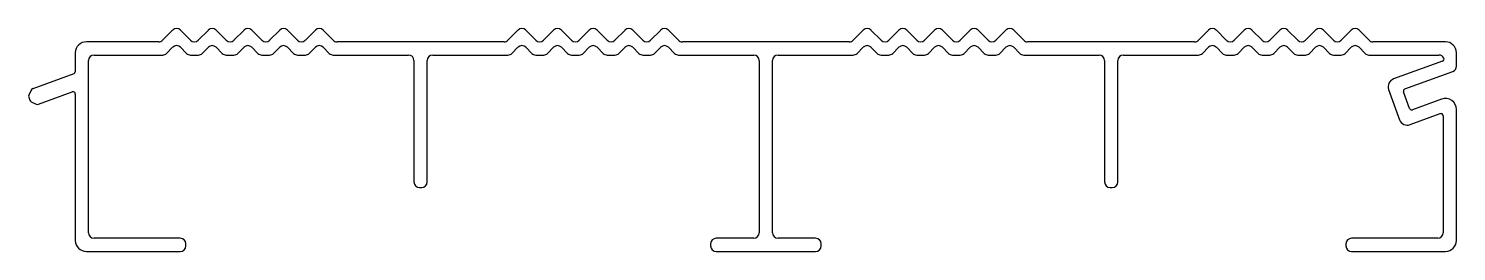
# Model space of a CAD drawing. Extents: x 3235 to 3365, y 1953 to 1973.
import ezdxf

# ---------------------------------------------------------------- set-up
doc = ezdxf.new("R2010")
doc.units = 0
doc.layers.get('0').update_dxf_attribs({"linetype": 'CONTINUOUS'})

msp = doc.modelspace()

# ---------------------------------------------------------------- linework, layer by layer
for p, q in [((3248.33, 1972.74), (3247.42, 1971.83)), ((3249.95, 1971.83), (3249.04, 1972.74)), ((3251.56, 1972.74), (3250.65, 1971.83)), ((3253.17, 1971.83), (3252.27, 1972.74)), ((3254.79, 1972.74), (3253.88, 1971.83)), ((3256.4, 1971.83), (3255.5, 1972.74)), ((3258.02, 1972.74), (3257.11, 1971.83)), ((3259.63, 1971.83), (3258.72, 1972.74)), ((3261.25, 1972.74), (3260.34, 1971.83)), ((3262.86, 1971.83), (3261.95, 1972.74)), ((3279.58, 1972.74), (3278.67, 1971.83)), ((3281.2, 1971.83), (3280.29, 1972.74)), ((3282.81, 1972.74), (3281.9, 1971.83)), ((3284.42, 1971.83), (3283.52, 1972.74)), ((3286.04, 1972.74), (3285.13, 1971.83)), ((3287.65, 1971.83), (3286.75, 1972.74)), ((3289.27, 1972.74), (3288.36, 1971.83)), ((3290.88, 1971.83), (3289.97, 1972.74)), ((3292.5, 1972.74), (3291.59, 1971.83)), ((3294.11, 1971.83), (3293.2, 1972.74)), ((3310.83, 1972.74), (3309.92, 1971.83)), ((3312.44, 1971.83), (3311.53, 1972.74)), ((3314.06, 1972.74), (3313.15, 1971.83)), ((3315.67, 1971.83), (3314.76, 1972.74)), ((3317.28, 1972.74), (3316.38, 1971.83)), ((3318.9, 1971.83), (3317.99, 1972.74)), ((3320.51, 1972.74), (3319.61, 1971.83)), ((3322.13, 1971.83), (3321.22, 1972.74)), ((3323.74, 1972.74), (3322.83, 1971.83)), ((3325.36, 1971.83), (3324.45, 1972.74)), ((3342.08, 1972.74), (3341.17, 1971.83)), ((3343.69, 1971.83), (3342.79, 1972.74)), ((3345.31, 1972.74), (3344.4, 1971.83)), ((3346.92, 1971.83), (3346.01, 1972.74)), ((3348.53, 1972.74), (3347.63, 1971.83)), ((3350.15, 1971.83), (3349.24, 1972.74)), ((3351.76, 1972.74), (3350.86, 1971.83)), ((3353.38, 1971.83), (3352.47, 1972.74)), ((3354.99, 1972.74), (3354.08, 1971.83)), ((3356.61, 1971.83), (3355.7, 1972.74)), ((3247.07, 1971.68), (3240.52, 1971.68)), ((3247.78, 1970.63), (3248.33, 1971.18)), ((3249.04, 1971.18), (3249.59, 1970.63)), ((3251.01, 1970.63), (3251.56, 1971.18)), ((3252.27, 1971.18), (3252.82, 1970.63)), ((3254.24, 1970.63), (3254.79, 1971.18)), ((3255.5, 1971.18), (3256.05, 1970.63)), ((3257.47, 1970.63), (3258.02, 1971.18)), ((3258.72, 1971.18), (3259.28, 1970.63)), ((3260.69, 1970.63), (3261.25, 1971.18)), ((3261.95, 1971.18), (3262.5, 1970.63)), ((3278.32, 1971.68), (3263.21, 1971.68)), ((3279.03, 1970.63), (3279.58, 1971.18)), ((3280.29, 1971.18), (3280.84, 1970.63)), ((3282.26, 1970.63), (3282.81, 1971.18)), ((3283.52, 1971.18), (3284.07, 1970.63)), ((3285.49, 1970.63), (3286.04, 1971.18)), ((3286.75, 1971.18), (3287.3, 1970.63)), ((3288.72, 1970.63), (3289.27, 1971.18)), ((3289.97, 1971.18), (3290.53, 1970.63)), ((3291.94, 1970.63), (3292.5, 1971.18)), ((3293.2, 1971.18), (3293.75, 1970.63)), ((3309.57, 1971.68), (3294.46, 1971.68)), ((3310.28, 1970.63), (3310.83, 1971.18)), ((3311.53, 1971.18), (3312.09, 1970.63)), ((3313.5, 1970.63), (3314.06, 1971.18)), ((3314.76, 1971.18), (3315.31, 1970.63)), ((3316.73, 1970.63), (3317.28, 1971.18)), ((3317.99, 1971.18), (3318.54, 1970.63)), ((3319.96, 1970.63), (3320.51, 1971.18)), ((3321.22, 1971.18), (3321.77, 1970.63)), ((3323.19, 1970.63), (3323.74, 1971.18)), ((3324.45, 1971.18), (3325, 1970.63)), ((3340.82, 1971.68), (3325.71, 1971.68)), ((3341.53, 1970.63), (3342.08, 1971.18)), ((3342.79, 1971.18), (3343.34, 1970.63)), ((3344.75, 1970.63), (3345.31, 1971.18)), ((3346.01, 1971.18), (3346.56, 1970.63)), ((3347.98, 1970.63), (3348.53, 1971.18)), ((3349.24, 1971.18), (3349.79, 1970.63)), ((3351.21, 1970.63), (3351.76, 1971.18)), ((3352.47, 1971.18), (3353.02, 1970.63)), ((3354.44, 1970.63), (3354.99, 1971.18)), ((3355.7, 1971.18), (3356.25, 1970.63)), ((3363.52, 1971.68), (3356.96, 1971.68)), ((3239.52, 1970.68), (3239.52, 1968.97)), ((3240.72, 1954.38), (3240.72, 1969.98)), ((3241.22, 1970.48), (3247.43, 1970.48)), ((3249.94, 1970.48), (3250.66, 1970.48)), ((3253.17, 1970.48), (3253.88, 1970.48)), ((3256.4, 1970.48), (3257.11, 1970.48)), ((3259.63, 1970.48), (3260.34, 1970.48)), ((3262.86, 1970.48), (3269.67, 1970.48)), ((3270.17, 1969.98), (3270.17, 1958.98)), ((3271.37, 1958.98), (3271.37, 1969.98)), ((3271.87, 1970.48), (3278.68, 1970.48)), ((3281.19, 1970.48), (3281.91, 1970.48)), ((3284.42, 1970.48), (3285.13, 1970.48)), ((3287.65, 1970.48), (3288.36, 1970.48)), ((3290.88, 1970.48), (3291.59, 1970.48)), ((3294.11, 1970.48), (3300.92, 1970.48)), ((3301.42, 1969.98), (3301.42, 1954.38)), ((3302.62, 1954.38), (3302.62, 1969.98)), ((3303.12, 1970.48), (3309.92, 1970.48)), ((3312.44, 1970.48), (3313.15, 1970.48)), ((3315.67, 1970.48), (3316.38, 1970.48)), ((3318.9, 1970.48), (3319.61, 1970.48)), ((3322.13, 1970.48), (3322.84, 1970.48)), ((3325.35, 1970.48), (3332.17, 1970.48)), ((3332.67, 1969.98), (3332.67, 1958.98)), ((3333.87, 1958.98), (3333.87, 1969.98)), ((3334.37, 1970.48), (3341.17, 1970.48)), ((3343.69, 1970.48), (3344.4, 1970.48)), ((3346.92, 1970.48), (3347.63, 1970.48)), ((3350.15, 1970.48), (3350.86, 1970.48)), ((3353.38, 1970.48), (3354.09, 1970.48)), ((3356.6, 1970.48), (3362.92, 1970.48)), ((3363.25, 1969.92), (3358.82, 1968.31)), ((3364.52, 1969.46), (3364.52, 1970.68)), ((3239.38, 1968.78), (3235.67, 1967.43)), ((3359.84, 1967.41), (3364.19, 1968.99)), ((3235.52, 1967.3), (3235.31, 1966.85)), ((3236.18, 1966.02), (3239.25, 1967.14)), ((3239.52, 1966.95), (3239.52, 1953.68)), ((3358.37, 1967.35), (3359.37, 1964.62)), ((3360.27, 1965.65), (3359.72, 1967.15)), ((3235.31, 1966.66), (3235.41, 1966.38)), ((3235.53, 1966.24), (3235.99, 1966.03)), ((3363.17, 1966.49), (3360.53, 1965.53)), ((3364.52, 1953.68), (3364.52, 1965.55)), ((3360.33, 1964.18), (3363.05, 1965.17)), ((3363.32, 1964.98), (3363.32, 1954.38)), ((3270.67, 1958.48), (3270.87, 1958.48)), ((3333.17, 1958.48), (3333.37, 1958.48)), ((3240.52, 1952.68), (3249.02, 1952.68)), ((3249.02, 1953.88), (3241.22, 1953.88)), ((3249.52, 1953.18), (3249.52, 1953.38)), ((3297.02, 1953.38), (3297.02, 1953.18)), ((3300.92, 1953.88), (3297.52, 1953.88)), ((3297.52, 1952.68), (3306.52, 1952.68)), ((3306.52, 1953.88), (3303.12, 1953.88)), ((3307.02, 1953.18), (3307.02, 1953.38)), ((3354.52, 1953.38), (3354.52, 1953.18)), ((3362.82, 1953.88), (3355.02, 1953.88)), ((3355.02, 1952.68), (3363.52, 1952.68))]:
    msp.add_line(p, q)
for centre, radius, start, end in [((3248.69, 1972.38), 0.5, 45, 135), ((3251.91, 1972.38), 0.5, 45, 135), ((3255.14, 1972.38), 0.5, 45, 135), ((3258.37, 1972.38), 0.5, 45, 135), ((3261.6, 1972.38), 0.5, 45, 135), ((3279.94, 1972.38), 0.5, 45, 135), ((3283.16, 1972.38), 0.5, 45, 135), ((3286.39, 1972.38), 0.5, 45, 135), ((3289.62, 1972.38), 0.5, 45, 135), ((3292.85, 1972.38), 0.5, 45, 135), ((3311.18, 1972.38), 0.5, 45, 135), ((3314.41, 1972.38), 0.5, 45, 135), ((3317.64, 1972.38), 0.5, 45, 135), ((3320.87, 1972.38), 0.5, 45, 135), ((3324.09, 1972.38), 0.5, 45, 135), ((3342.43, 1972.38), 0.5, 45, 135), ((3345.66, 1972.38), 0.5, 45, 135), ((3348.89, 1972.38), 0.5, 45, 135), ((3352.12, 1972.38), 0.5, 45, 135), ((3355.35, 1972.38), 0.5, 45, 135), ((3240.52, 1970.68), 1, 90, 180), ((3247.07, 1972.18), 0.5, 270, 315), ((3248.69, 1970.83), 0.5, 45, 135), ((3250.3, 1972.18), 0.5, 225, 315), ((3251.91, 1970.83), 0.5, 45, 135), ((3253.53, 1972.18), 0.5, 225, 315), ((3255.14, 1970.83), 0.5, 45, 135), ((3256.76, 1972.18), 0.5, 225, 315), ((3258.37, 1970.83), 0.5, 45, 135), ((3259.98, 1972.18), 0.5, 225, 315), ((3261.6, 1970.83), 0.5, 45, 135), ((3263.21, 1972.18), 0.5, 225, 270), ((3278.32, 1972.18), 0.5, 270, 315), ((3279.94, 1970.83), 0.5, 45, 135), ((3281.55, 1972.18), 0.5, 225, 315), ((3283.16, 1970.83), 0.5, 45, 135), ((3284.78, 1972.18), 0.5, 225, 315), ((3286.39, 1970.83), 0.5, 45, 135), ((3288.01, 1972.18), 0.5, 225, 315), ((3289.62, 1970.83), 0.5, 45, 135), ((3291.23, 1972.18), 0.5, 225, 315), ((3292.85, 1970.83), 0.5, 45, 135), ((3294.46, 1972.18), 0.5, 225, 270), ((3309.57, 1972.18), 0.5, 270, 315), ((3311.18, 1970.83), 0.5, 45, 135), ((3312.8, 1972.18), 0.5, 225, 315), ((3314.41, 1970.83), 0.5, 45, 135), ((3316.02, 1972.18), 0.5, 225, 315), ((3317.64, 1970.83), 0.5, 45, 135), ((3319.25, 1972.18), 0.5, 225, 315), ((3320.87, 1970.83), 0.5, 45, 135), ((3322.48, 1972.18), 0.5, 225, 315), ((3324.09, 1970.83), 0.5, 45, 135), ((3325.71, 1972.18), 0.5, 225, 270), ((3340.82, 1972.18), 0.5, 270, 315), ((3342.43, 1970.83), 0.5, 45, 135), ((3344.05, 1972.18), 0.5, 225, 315), ((3345.66, 1970.83), 0.5, 45, 135), ((3347.27, 1972.18), 0.5, 225, 315), ((3348.89, 1970.83), 0.5, 45, 135), ((3350.5, 1972.18), 0.5, 225, 315), ((3352.12, 1970.83), 0.5, 45, 135), ((3353.73, 1972.18), 0.5, 225, 315), ((3355.35, 1970.83), 0.5, 45, 135), ((3356.96, 1972.18), 0.5, 225, 270), ((3363.52, 1970.68), 1, 0, 90), ((3241.22, 1969.98), 0.5, 90, 180), ((3247.43, 1970.98), 0.5, 270, 315), ((3249.94, 1970.98), 0.5, 225, 270), ((3250.66, 1970.98), 0.5, 270, 315), ((3253.17, 1970.98), 0.5, 225, 270), ((3253.88, 1970.98), 0.5, 270, 315), ((3256.4, 1970.98), 0.5, 225, 270), ((3257.11, 1970.98), 0.5, 270, 315), ((3259.63, 1970.98), 0.5, 225, 270), ((3260.34, 1970.98), 0.5, 270, 315), ((3262.86, 1970.98), 0.5, 225, 270), ((3269.67, 1969.98), 0.5, 360, 90), ((3271.87, 1969.98), 0.5, 90, 180), ((3278.68, 1970.98), 0.5, 270, 315), ((3281.19, 1970.98), 0.5, 225, 270), ((3281.91, 1970.98), 0.5, 270, 315), ((3284.42, 1970.98), 0.5, 225, 270), ((3285.13, 1970.98), 0.5, 270, 315), ((3287.65, 1970.98), 0.5, 225, 270), ((3288.36, 1970.98), 0.5, 270, 315), ((3290.88, 1970.98), 0.5, 225, 270), ((3291.59, 1970.98), 0.5, 270, 315), ((3294.11, 1970.98), 0.5, 225, 270), ((3300.92, 1969.98), 0.5, 360, 90), ((3303.12, 1969.98), 0.5, 90, 180), ((3309.92, 1970.98), 0.5, 270, 315), ((3312.44, 1970.98), 0.5, 225, 270), ((3313.15, 1970.98), 0.5, 270, 315), ((3315.67, 1970.98), 0.5, 225, 270), ((3316.38, 1970.98), 0.5, 270, 315), ((3318.9, 1970.98), 0.5, 225, 270), ((3319.61, 1970.98), 0.5, 270, 315), ((3322.13, 1970.98), 0.5, 225, 270), ((3322.84, 1970.98), 0.5, 270, 315), ((3325.35, 1970.98), 0.5, 225, 270), ((3332.17, 1969.98), 0.5, 360, 90), ((3334.37, 1969.98), 0.5, 90, 180), ((3341.17, 1970.98), 0.5, 270, 315), ((3343.69, 1970.98), 0.5, 225, 270), ((3344.4, 1970.98), 0.5, 270, 315), ((3346.92, 1970.98), 0.5, 225, 270), ((3347.63, 1970.98), 0.5, 270, 315), ((3350.15, 1970.98), 0.5, 225, 270), ((3350.86, 1970.98), 0.5, 270, 315), ((3353.38, 1970.98), 0.5, 225, 270), ((3354.09, 1970.98), 0.5, 270, 315), ((3356.6, 1970.98), 0.5, 225, 270), ((3362.92, 1969.98), 0.5, 25.5453, 90), ((3363.19, 1970.11), 0.2, 290, 25.5453), ((3364.02, 1969.46), 0.5, 290, 0), ((3239.32, 1968.97), 0.2, 290, 0), ((3359.08, 1967.61), 0.75, 110, 200), ((3235.54, 1966.74), 0.25, 155, 200), ((3235.75, 1967.2), 0.25, 110, 155), ((3239.32, 1966.95), 0.2, 0, 110), ((3359.91, 1967.22), 0.2, 110, 200), ((3235.64, 1966.47), 0.25, 200, 245), ((3236.09, 1966.26), 0.25, 245, 290), ((3360.46, 1965.71), 0.2, 200, 290), ((3363.52, 1965.55), 1, 0, 110), ((3360.07, 1964.88), 0.75, 200, 290), ((3363.12, 1964.98), 0.2, 0, 110), ((3270.67, 1958.98), 0.5, 180, 270), ((3270.87, 1958.98), 0.5, 270, 0), ((3333.17, 1958.98), 0.5, 180, 270), ((3333.37, 1958.98), 0.5, 270, 0), ((3241.22, 1954.38), 0.5, 180, 270), ((3300.92, 1954.38), 0.5, 270, 0), ((3303.12, 1954.38), 0.5, 180, 270), ((3362.82, 1954.38), 0.5, 270, 0), ((3240.52, 1953.68), 1, 180, 270), ((3249.02, 1953.38), 0.5, 0, 90), ((3249.02, 1953.18), 0.5, 270, 0), ((3297.52, 1953.38), 0.5, 90, 180), ((3297.52, 1953.18), 0.5, 180, 270), ((3306.52, 1953.38), 0.5, 0, 90), ((3306.52, 1953.18), 0.5, 270, 0), ((3355.02, 1953.38), 0.5, 90, 180), ((3355.02, 1953.18), 0.5, 180, 270), ((3363.52, 1953.68), 1, 270, 0)]:
    msp.add_arc(centre, radius, start, end)

doc.saveas('drawing.dxf')
